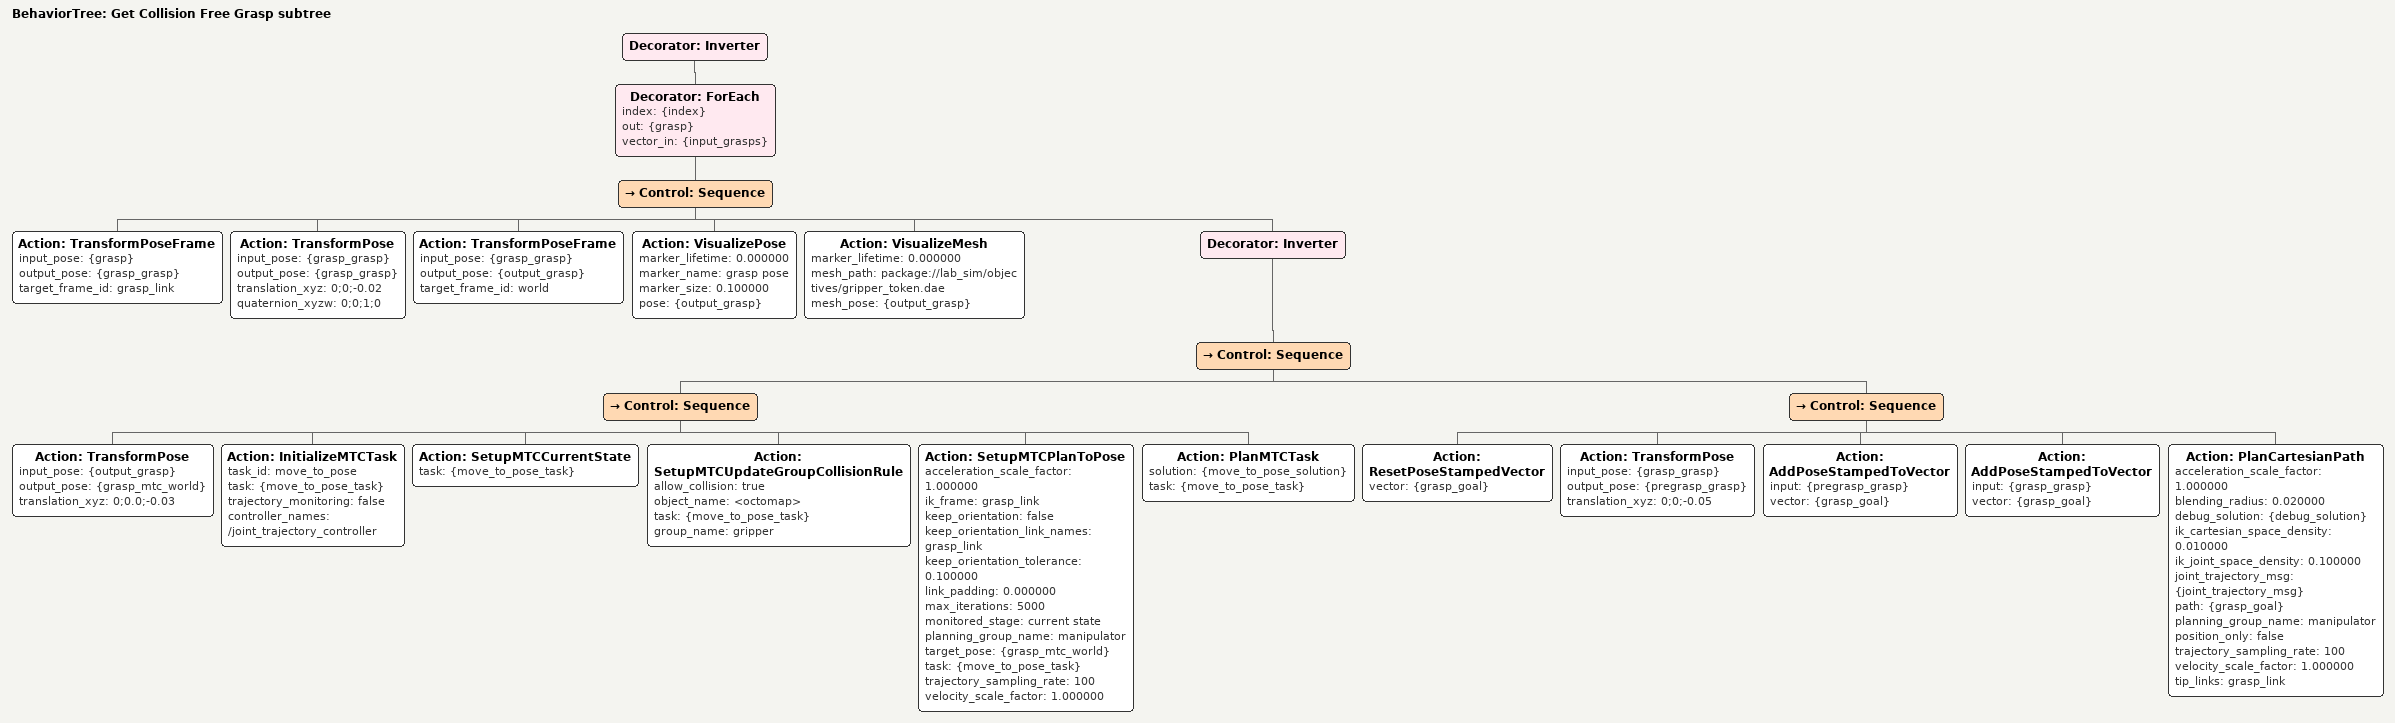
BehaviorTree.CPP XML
<?xml version="1.0" encoding="UTF-8" ?>
<root BTCPP_format="4" main_tree_to_execute="Get Collision Free Grasp subtree">
  <BehaviorTree ID="Get Collision Free Grasp subtree" _description="">
    <Decorator ID="Inverter">
      <Decorator
        ID="ForEach"
        index="{index}"
        out="{grasp}"
        vector_in="{input_grasps}"
      >
        <Control ID="Sequence">
          <Action
            ID="TransformPoseFrame"
            input_pose="{grasp}"
            output_pose="{grasp_grasp}"
            target_frame_id="grasp_link"
          />
          <Action
            ID="TransformPose"
            input_pose="{grasp_grasp}"
            output_pose="{grasp_grasp}"
            translation_xyz="0;0;-0.02"
            quaternion_xyzw="0;0;1;0"
          />
          <Action
            ID="TransformPoseFrame"
            input_pose="{grasp_grasp}"
            output_pose="{output_grasp}"
            target_frame_id="world"
          />
          <Action
            ID="VisualizePose"
            marker_lifetime="0.000000"
            marker_name="grasp pose"
            marker_size="0.100000"
            pose="{output_grasp}"
          />
          <Action
            ID="VisualizeMesh"
            marker_lifetime="0.000000"
            mesh_path="package://lab_sim/objectives/gripper_token.dae"
            mesh_pose="{output_grasp}"
          />
          <Decorator ID="Inverter">
            <Control ID="Sequence">
              <Control ID="Sequence">
                <Action
                  ID="TransformPose"
                  input_pose="{output_grasp}"
                  output_pose="{grasp_mtc_world}"
                  translation_xyz="0;0.0;-0.03"
                />
                <Action
                  ID="InitializeMTCTask"
                  task_id="move_to_pose"
                  task="{move_to_pose_task}"
                  trajectory_monitoring="false"
                  controller_names="/joint_trajectory_controller"
                />
                <Action ID="SetupMTCCurrentState" task="{move_to_pose_task}" />
                <Action
                  ID="SetupMTCUpdateGroupCollisionRule"
                  allow_collision="true"
                  object_name="&lt;octomap&gt;"
                  task="{move_to_pose_task}"
                  group_name="gripper"
                />
                <Action
                  ID="SetupMTCPlanToPose"
                  acceleration_scale_factor="1.000000"
                  ik_frame="grasp_link"
                  keep_orientation="false"
                  keep_orientation_link_names="grasp_link"
                  keep_orientation_tolerance="0.100000"
                  link_padding="0.000000"
                  max_iterations="5000"
                  monitored_stage="current state"
                  planning_group_name="manipulator"
                  target_pose="{grasp_mtc_world}"
                  task="{move_to_pose_task}"
                  trajectory_sampling_rate="100"
                  velocity_scale_factor="1.000000"
                />
                <Action
                  ID="PlanMTCTask"
                  solution="{move_to_pose_solution}"
                  task="{move_to_pose_task}"
                />
              </Control>
              <Control ID="Sequence">
                <Action ID="ResetPoseStampedVector" vector="{grasp_goal}" />
                <Action
                  ID="TransformPose"
                  input_pose="{grasp_grasp}"
                  output_pose="{pregrasp_grasp}"
                  translation_xyz="0;0;-0.05"
                />
                <Action
                  ID="AddPoseStampedToVector"
                  input="{pregrasp_grasp}"
                  vector="{grasp_goal}"
                />
                <Action
                  ID="AddPoseStampedToVector"
                  input="{grasp_grasp}"
                  vector="{grasp_goal}"
                />
                <Action
                  ID="PlanCartesianPath"
                  acceleration_scale_factor="1.000000"
                  blending_radius="0.020000"
                  debug_solution="{debug_solution}"
                  ik_cartesian_space_density="0.010000"
                  ik_joint_space_density="0.100000"
                  joint_trajectory_msg="{joint_trajectory_msg}"
                  path="{grasp_goal}"
                  planning_group_name="manipulator"
                  position_only="false"
                  trajectory_sampling_rate="100"
                  velocity_scale_factor="1.000000"
                  tip_links="grasp_link"
                />
              </Control>
            </Control>
          </Decorator>
        </Control>
      </Decorator>
    </Decorator>
  </BehaviorTree>
</root>
